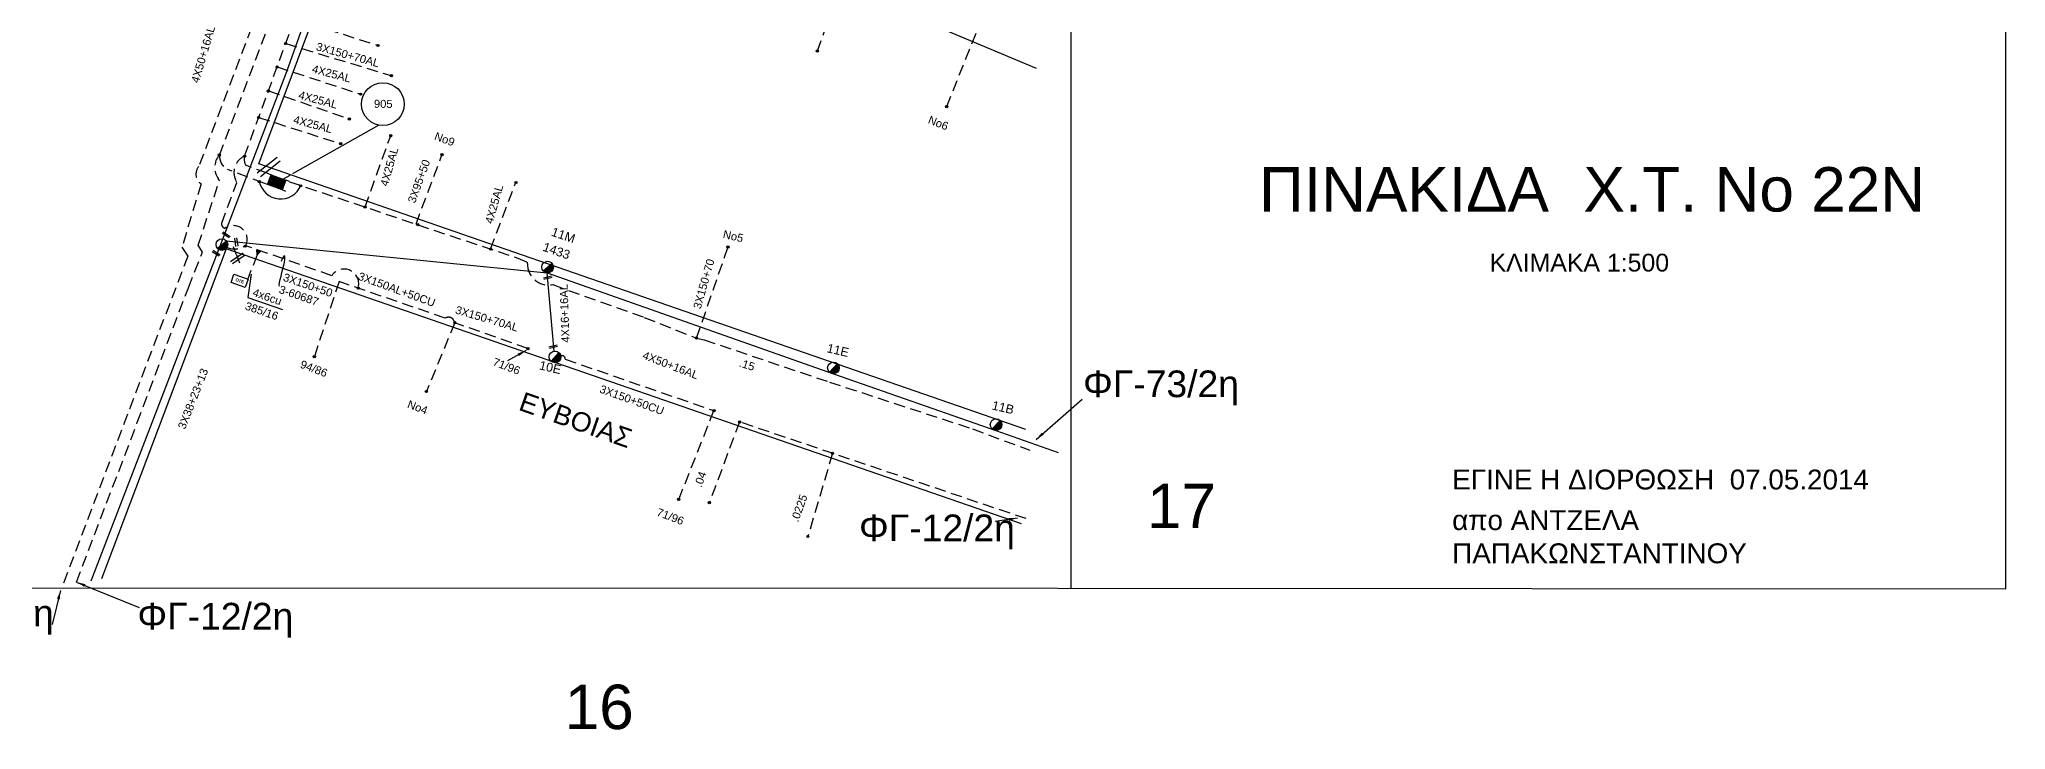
# Model space of a CAD drawing. Header units: millimetres. Extents: x 2087 to 5289, y 222 to 1137.
# Drawn here: x 3086 to 3307.2, y 222.4 to 300.1 of the extents above; entities that cross this region are included whole.
import ezdxf

# ---------------------------------------------------------------- set-up
doc = ezdxf.new("R2010")
doc.units = ezdxf.units.MM
doc.linetypes.add('DASHED', pattern=[19.05, 12.7, -6.35])
for name, color, linetype in [('Link Box 4 Διευθύνσεων', 7, 'Continuous'), ('Pillar OTE', 7, 'Continuous'), ('Άγνωστα', 7, 'Continuous'), ('Γυμνά εναέρια ΧΤ και ΦΟΠ (3Φ)   4x16+16AL', 7, 'Continuous'), ('Γυμνά εναέρια ΧΤ και ΦΟΠ (3Φ)   4x50+16AL', 7, 'Continuous'), ('Επιγραφές - Σχήματα', 7, 'Continuous'), ('Καλώδια ΧΤ   3x150+50CU', 7, 'DASHED'), ('Καλώδια ΧΤ   3x150+70 XLPE', 7, 'DASHED'), ('Καλώδια ΧΤ   3x150+70AL', 7, 'DASHED'), ('Καλώδια ΧΤ   3x150AL+50CU', 7, 'DASHED'), ('Μηχανική τομή', 7, 'Continuous'), ('Στύλος ΦΜ', 7, 'Continuous'), ('Στύλος ΦΜ @ 1', 7, 'Continuous'), ('Συνδέσεις', 7, 'Continuous'), ('Τομή', 7, 'Continuous'), ('Υπόβαθρο ΔΕΗ', 7, 'Continuous'), ('Υπόγεια Καλώδια Δικτύου ΧΤ   .04', 7, 'DASHED'), ('Υπόγεια καλώδια Παροχών ΧΤ   .0225', 7, 'DASHED'), ('Υπόγεια καλώδια Παροχών ΧΤ   .15', 7, 'DASHED'), ('Υπόγεια καλώδια Παροχών ΧΤ   4x25', 7, 'DASHED'), ('Υπόγεια καλώδια Παροχών ΧΤ   4x6', 7, 'DASHED')]:
    doc.layers.add(name, color=color, linetype=linetype)
doc.styles.add('arial', font='arial.ttf')
doc.styles.get("Standard").update_dxf_attribs({"font": 'arial.ttf'})
doc.linetypes.add('SYN_LINE', pattern='A,0.5,-0.0001,["/\\/\\/\\/",Standard,S=0.1,R=0,X=0,Y=-0.05],-0.25', length=0.7501)
doc.dimstyles.new('ISO-25', dxfattribs={"dimtxt": 2.5, "dimasz": 2.5, "dimexe": 1.25, "dimexo": 0.625, "dimtad": 1, "dimtxsty": 'Standard', "dimcen": 2.5, "dimadec": 0, "dimazin": 0, "dimtfac": 1, "dimtmove": 0, "dimatfit": 3, "dimfxl": 1, "dimarcsym": 0})

# ---------------------------------------------------------------- blocks, each defined once
blk = doc.blocks.new('ΤΟΜΗ')
at = {"layer": 'Τομή', "ltscale": 40}
for p, q in [((-5.68, 0), (5.68, 0)), ((5.68, -2.33), (-5.68, -2.33))]:
    blk.add_line(p, q, dxfattribs=at)
blk = doc.blocks.new('ΜΗΧΑΝΙΚΗ ΤΟΜΗ')
at = {"layer": 'Μηχανική τομή', "ltscale": 40}
for p, q in [((-1.89, 0.78), (1.89, 0.78)), ((1.89, 0), (-1.89, 0))]:
    blk.add_line(p, q, dxfattribs=at)
blk = doc.blocks.new('ΥΠΑΡΧΩΝ ΤΣΙΜΕΝΤΕΝΙΟΣ ΣΤΥΛΟΣ')
at = {"layer": 'Στύλος ΦΜ'}
blk.add_hatch(color=7, dxfattribs=at).paths.add_polyline_path([(-1.29, -2.28, 0.574793), (2.62, 0, 0.268822), (1.3, 2.27)])
at = {"layer": 'Στύλος ΦΜ', "color": 7}
blk.add_line((-1.29, -2.28), (1.3, 2.27), dxfattribs=at)
blk.add_circle((0, 0), 2.62, dxfattribs=at)
at = {"layer": 'Στύλος ΦΜ', "flags": 4}
for tag, p in [('ΑΡΙΘΜΟΣ', (-4.68, 8.05)), ('ΤΥΠΟΣ', (-4.91, 3.03))]:
    blk.add_attdef(tag, p, '', height=4, dxfattribs=at)
blk = doc.blocks.new('LINK BOX 4 ΑΝΑΧΩΡΗΣΕΩΝ')
at = {"layer": 'Link Box 4 Διευθύνσεων', "ltscale": 40}
blk.add_hatch(color=256, dxfattribs=at).paths.add_polyline_path([(-3.54, 0), (-3.54, -4.67), (3.54, -4.67), (3.54, 0)])
for p, q in [((-3.54, 0), (-5.33, 0)), ((5.33, 0), (3.54, 0)), ((-3.54, -4.67), (-5.33, -4.67)), ((5.33, -4.67), (3.54, -4.67))]:
    blk.add_line(p, q, dxfattribs=at)
blk.add_lwpolyline([(-3.54, -4.67), (-3.54, 0), (3.54, 0), (3.54, -4.67)], close=True, dxfattribs=at)
blk = doc.blocks.new('_ΣΥΝΔΕΣΗ')
at = {"layer": 'Συνδέσεις', "linetype": 'SYN_LINE', "ltscale": 40}
blk.add_hatch(color=256, dxfattribs=at).paths.add_polyline_path([(0.5, -0.01, 1), (-0.5, -0.01, 1)])
at = {"layer": 'Συνδέσεις'}
blk.add_circle((0, -0.01), 0.5, dxfattribs=at)
blk = doc.blocks.new('τομή_')
at = {"layer": 'Επιγραφές - Σχήματα'}
for p, q in [((-1.29, -0.22), (0.13, 0.75)), ((-1.08, -0.46), (0.34, 0.51)), ((-0.66, 0.62), (-0.29, -0.37))]:
    blk.add_line(p, q, dxfattribs=at)
blk = doc.blocks.new('PILLAR ΟΤΕ')
at = {"layer": 'Pillar OTE', "ltscale": 40}
blk.add_lwpolyline([(-3.31, 2.02), (3.39, 2.02), (3.39, -1.99), (-3.31, -1.99)], close=True, dxfattribs=at)
at = {"layer": 'Pillar OTE', "insert": (-1.81, 0.71), "char_height": 1.3575, "width": 109.961, "attachment_point": 1}
blk.add_mtext('{\\fArial|b1|i0|c161|p34;OTE}', dxfattribs=at)

msp = doc.modelspace()

# ---------------------------------------------------------------- hatches: boundary and pattern name
at = {"layer": 'Pillar OTE', "ltscale": 40}
h = msp.add_hatch(color=256, dxfattribs=at)
h.dxf.hatch_style = 1
h.paths.add_polyline_path([(3110.46, 276.42), (3110.5, 275.82), (3110.94, 276.24)])

# ---------------------------------------------------------------- linework, layer by layer
msp.add_lwpolyline([(3110.94, 276.24), (3110.5, 275.82), (3110.46, 276.42), (3110.94, 276.24)], dxfattribs=at)
at = {"layer": 'Άγνωστα', "color": 1, "linetype": 'DASHED', "ltscale": 0.1}
for points in [[(3188.07, 292.5), (3191.45, 300.96), (3178.23, 306.45), (3177.48, 307.62), (3172.53, 309.54), (3171.97, 311.56), (3163.05, 315.49)], [(3173.52, 298.76), (3176.36, 306.76), (3172.08, 308.68)]]:
    msp.add_lwpolyline(points, dxfattribs=at)
at = {"layer": 'Άγνωστα', "color": 6, "linetype": 'DASHED', "ltscale": 0.1}
msp.add_lwpolyline([(3090.2, 238.98), (3097.02, 256.93), (3102.78, 272.11), (3104.35, 276.11), (3103.88, 276.91), (3106.27, 284.2), (3106.16, 284.35, -0.356009), (3106.26, 287.05, -0.356009)], format="xyb", dxfattribs=at)
msp.add_lwpolyline([(3128.38, 279.27), (3131.3, 287.09)], dxfattribs=at)
at = {"layer": 'Άγνωστα', "color": 133, "linetype": 'DASHED', "ltscale": 0.1}
for points in [[(3119.72, 272.81), (3116.94, 264.36)], [(3132.74, 268.17), (3129.54, 260.43)]]:
    msp.add_lwpolyline(points, dxfattribs=at)
at = {"layer": 'Γυμνά εναέρια ΧΤ και ΦΟΠ (3Φ)   4x16+16AL', "color": 173, "ltscale": 40}
msp.add_lwpolyline([(3143.93, 264.98), (3143.14, 273.79)], dxfattribs=at)
at = {"layer": 'Γυμνά εναέρια ΧΤ και ΦΟΠ (3Φ)   4x50+16AL', "color": 173, "ltscale": 0.1}
for points in [[(3091.84, 239.13), (3106.51, 277.19), (3113.84, 296.45), (3118.53, 309.65), (3123.34, 322.14), (3125.06, 327.25)], [(3107.04, 277.39), (3143.14, 273.79), (3175.33, 262.43), (3193.6, 256.06), (3200.59, 253.57)]]:
    msp.add_lwpolyline(points, dxfattribs=at)
at = {"layer": 'Γυμνά εναέρια ΧΤ και ΦΟΠ (3Φ)   4x50+16AL', "color": 6, "linetype": 'DASHED', "ltscale": 0.1}
msp.add_lwpolyline([(3196.99, 246.13), (3164.76, 257.01)], dxfattribs=at)
at = {"layer": 'Επιγραφές - Σχήματα'}
for points in [[(3200.59, 789.29), (3200.59, 789.29), (2106.58, 789.29), (2106.58, 238.36), (3200.59, 238.29)], [(3202.07, 238.29), (3202.08, 789.29)], [(3124.18, 290.42), (3114.49, 284.92)], [(3114.18, 284.75), (3113.43, 284.32)]]:
    msp.add_lwpolyline(points, dxfattribs=at)
at = {"layer": 'Επιγραφές - Σχήματα', "ltscale": 10}
msp.add_lwpolyline([(3200.59, 238.29), (3307.17, 238.22), (3307.17, 789.29), (3200.59, 789.29)], dxfattribs=at)
at = {"layer": 'Επιγραφές - Σχήματα'}
msp.add_circle((3124.65, 292.78), 2.41, dxfattribs=at)
at = {"layer": 'Καλώδια ΧΤ   3x150+70 XLPE', "color": 6, "ltscale": 0.1}
msp.add_lwpolyline([(3159.92, 266.44), (3163.47, 276.68)], dxfattribs=at)
at = {"layer": 'Καλώδια ΧΤ   3x150+70AL', "color": 133, "ltscale": 0.1}
for points in [[(3113.72, 299.59), (3125.6, 295.99)], [(3140.96, 265.27), (3132.74, 268.17)]]:
    msp.add_lwpolyline(points, dxfattribs=at)
at = {"layer": 'Καλώδια ΧΤ   3x150AL+50CU', "color": 2, "linetype": 'DASHED', "ltscale": 0.1}
msp.add_lwpolyline([(3160.31, 422.61, 0.745279), (3153.93, 418.3), (3135.89, 377.17), (3136.49, 375.79), (3126.88, 353.85), (3122.68, 333.07, 0.202702), (3120.62, 329.6, 0.183031), (3116, 328.24), (3114.01, 322.98, 0.267948), (3114.87, 320.52), (3110.6, 309.26), (3112.6, 308.52), (3103.93, 285.75, 0.438761), (3104.21, 283.79), (3102.05, 276.69), (3102.7, 275.68), (3088.51, 238.3)], format="xyb", dxfattribs=at)
at = {"layer": 'Καλώδια ΧΤ   3x150AL+50CU', "color": 6, "linetype": 'DASHED', "ltscale": 0.1}
for points in [[(3106.26, 287.05), (3117.28, 315.96), (3117.14, 317.49), (3118.34, 320.74, -0.42748), (3115.32, 322.44)], [(3111.26, 283.89), (3107.17, 285.42, -0.282564), (3106.29, 286.93)]]:
    msp.add_lwpolyline(points, format="xyb", dxfattribs=at)
at = {"layer": 'Καλώδια ΧΤ   3x150AL+50CU', "color": 133, "ltscale": 0.1}
for points in [[(3121.88, 272.07), (3121.92, 272.35, 0.799904), (3118.9, 273.47), (3109.23, 276.84), (3109.23, 276.84, 0.785001), (3106.9, 278.81, -0.430271), (3106.52, 279.37), (3108.21, 283.97), (3108.11, 284.18, -0.423242), (3109.1, 286.94), (3117.14, 308.97), (3117.14, 308.97)], [(3132.7, 268.27), (3132.68, 268.34, 0.482914), (3131.66, 268.69), (3119.72, 272.81)]]:
    msp.add_lwpolyline(points, format="xyb", dxfattribs=at)
at = {"layer": 'Καλώδια ΧΤ   3x150AL+50CU', "color": 133, "linetype": 'DASHED', "ltscale": 0.1}
msp.add_lwpolyline([(3111.67, 284.99), (3109.21, 285.9, -0.177836), (3109.1, 286.94)], format="xyb", dxfattribs=at)
at = {"layer": 'Καλώδια ΧΤ   3x150AL+50CU', "color": 173, "linetype": 'DASHED', "ltscale": 0.1}
msp.add_lwpolyline([(3144.66, 264.4, -0.681146), (3145.15, 264.07), (3161.89, 258.28)], format="xyb", dxfattribs=at)
at = {"layer": 'Καλώδια ΧΤ   3x150AL+50CU', "color": 133, "linetype": 'DASHED', "ltscale": 0.1}
msp.add_arc((3107.98, 278.81), 2.33, 247.8979, 302.3827, dxfattribs=at)
at = {"layer": 'Υπόβαθρο ΔΕΗ'}
for points in [[(3196.95, 256.17), (3110.7, 286.06), (3126.04, 327.1), (3198.13, 296.82)], [(3196.49, 245.56), (3107.03, 276.49), (3093, 239.34)], [(3108.15, 275.91), (3107.85, 276.72)], [(3109.47, 271.02), (3113.37, 269.68)]]:
    msp.add_lwpolyline(points, dxfattribs=at)
msp.add_arc((3113.16, 284.55), 2.45, 191.0029, 337.8049, dxfattribs=at)
msp.add_open_spline([(3113.01, 272.3), (3112.91, 272.57), (3113.93, 275.72), (3113.55, 276.01), (3113.22, 275.05)], degree=3, dxfattribs=at)
at = {"layer": 'Υπόγεια Καλώδια Δικτύου ΧΤ   .04', "color": 173, "ltscale": 0.1}
msp.add_lwpolyline([(3157.93, 248.29), (3161.89, 258.28)], dxfattribs=at)
at = {"layer": 'Υπόγεια Καλώδια Δικτύου ΧΤ   .04', "color": 6, "ltscale": 0.1}
msp.add_lwpolyline([(3164.76, 257.01), (3161.36, 247.92)], dxfattribs=at)
at = {"layer": 'Υπόγεια καλώδια Παροχών ΧΤ   .0225', "color": 6, "ltscale": 0.1}
msp.add_lwpolyline([(3175.22, 253.48), (3172.45, 244.12)], dxfattribs=at)
at = {"layer": 'Υπόγεια καλώδια Παροχών ΧΤ   .15', "color": 6, "ltscale": 0.1}
msp.add_lwpolyline([(3114.16, 284.05), (3128.58, 279.2), (3139.64, 275.5), (3140.89, 274.98), (3140.91, 274.66, 0.454198), (3143.75, 272.46), (3154.04, 268.78), (3159.92, 266.44), (3159.92, 266.44), (3160.77, 266.26), (3174.89, 261.49), (3190.97, 256.23), (3197.43, 253.82)], format="xyb", dxfattribs=at)
at = {"layer": 'Υπόγεια καλώδια Παροχών ΧΤ   4x25', "color": 133, "linetype": 'DASHED', "ltscale": 0.1}
for points in [[(3114.74, 302.4), (3124.1, 299.38)], [(3112.76, 296.97), (3122.14, 293.9)], [(3111.77, 294.27), (3120.88, 291.11)], [(3110.68, 291.28), (3119.91, 288.32)]]:
    msp.add_lwpolyline(points, dxfattribs=at)
at = {"layer": 'Υπόγεια καλώδια Παροχών ΧΤ   4x25', "color": 6, "linetype": 'DASHED', "ltscale": 0.1}
for points in [[(3122.64, 281.2), (3125.53, 289.21)], [(3136.77, 276.46), (3139.61, 283.96)]]:
    msp.add_lwpolyline(points, dxfattribs=at)
at = {"layer": 'Υπόγεια καλώδια Παροχών ΧΤ   4x6', "color": 133, "linetype": 'DASHED', "ltscale": 0.1}
msp.add_lwpolyline([(3110.7, 276.33), (3110.5, 275.82), (3109.41, 272.99)], dxfattribs=at)

# ---------------------------------------------------------------- block references
at = {"layer": 'Link Box 4 Διευθύνσεων', "xscale": 0.25, "yscale": 0.25, "zscale": 0.25, "rotation": 339.4515376870185}
msp.add_blockref('LINK BOX 4 ΑΝΑΧΩΡΗΣΕΩΝ', (3112.91, 284.52), dxfattribs=at)
at = {"layer": 'Pillar OTE', "xscale": 0.2507952938701023, "yscale": 0.2507952938701023, "zscale": 0.2507952938701023, "rotation": 341.0000000000001}
msp.add_blockref('PILLAR ΟΤΕ', (3108.52, 272.89), dxfattribs=at)
at = {"layer": 'Επιγραφές - Σχήματα'}
msp.add_blockref('τομή_', (3108.81, 275.29), dxfattribs=at)
at = {"layer": 'Μηχανική τομή', "xscale": 0.2499999999999997, "yscale": 0.2499999999999997, "zscale": 0.2499999999999997}
for p, rotation in [((3106.98, 277.99), 326.7354919231314), ((3108.07, 277.23), 277.24128041648), ((3105.85, 275.91), 326.7354919231314), ((3143.17, 273.34), 192.4051376799366), ((3143.84, 265.38), 14.99724287501012)]:
    msp.add_blockref('ΜΗΧΑΝΙΚΗ ΤΟΜΗ', p, dxfattribs=dict(at, rotation=rotation))
at = {"layer": 'Στύλος ΦΜ @ 1', "ltscale": 40}
ref = msp.add_blockref('ΥΠΑΡΧΩΝ ΤΣΙΜΕΝΤΕΝΙΟΣ ΣΤΥΛΟΣ', (3143.18, 274.44), dxfattribs=dict(at, xscale=0.2499999999999998, yscale=0.2499999999999998, zscale=0.2499999999999998, rotation=340.9028984815711))
ref.add_attrib('ΤΥΠΟΣ', '1433', (3142.55, 276.3), dxfattribs={"layer": 'Στύλος ΦΜ', "height": 1, "rotation": 340.9029, "flags": 4})
ref.add_attrib('ΑΡΙΘΜΟΣ', '11Μ', (3143.5, 278), dxfattribs={"layer": 'Στύλος ΦΜ', "height": 1, "rotation": 340.9029, "flags": 4})
at = {"layer": 'Στύλος ΦΜ @ 1', "ltscale": 40, "xscale": 0.2499999999999998, "yscale": 0.2499999999999998, "zscale": 0.2499999999999998, "rotation": 339.0183869007416}
msp.add_blockref('ΥΠΑΡΧΩΝ ΤΣΙΜΕΝΤΕΝΙΟΣ ΣΤΥΛΟΣ', (3106.54, 276.97), dxfattribs=at)
at = {"layer": 'Στύλος ΦΜ @ 1', "ltscale": 40}
ref = msp.add_blockref('ΥΠΑΡΧΩΝ ΤΣΙΜΕΝΤΕΝΙΟΣ ΣΤΥΛΟΣ', (3175.33, 263.09), dxfattribs=dict(at, xscale=0.2499999999999998, yscale=0.2499999999999998, zscale=0.2499999999999998, rotation=346.9882121882479))
ref.add_attrib('ΤΥΠΟΣ', '11E', (3174.51, 264.87), dxfattribs={"layer": 'Στύλος ΦΜ', "height": 1, "rotation": 346.9882, "flags": 4})
ref = msp.add_blockref('ΥΠΑΡΧΩΝ ΤΣΙΜΕΝΤΕΝΙΟΣ ΣΤΥΛΟΣ', (3144.01, 264.33), dxfattribs=dict(at, xscale=0.2499999999999998, yscale=0.2499999999999998, zscale=0.2499999999999998, rotation=346.9882121882479))
ref.add_attrib('ΤΥΠΟΣ', '10E', (3142.16, 262.94), dxfattribs={"layer": 'Στύλος ΦΜ', "height": 1, "rotation": 346.9882, "flags": 4})
ref = msp.add_blockref('ΥΠΑΡΧΩΝ ΤΣΙΜΕΝΤΕΝΙΟΣ ΣΤΥΛΟΣ', (3193.62, 256.71), dxfattribs=dict(at, xscale=0.2499999999999998, yscale=0.2499999999999998, zscale=0.2499999999999998, rotation=346.9882121882479))
ref.add_attrib('ΤΥΠΟΣ', '11B', (3193.08, 258.43), dxfattribs={"layer": 'Στύλος ΦΜ', "height": 1, "rotation": 346.9882, "flags": 4})
at = {"layer": 'Συνδέσεις', "xscale": 0.25, "yscale": 0.25, "zscale": 0.25}
for p in [(3113.72, 299.6), (3124.1, 299.38), (3173.52, 298.77), (3112.76, 296.97), (3111.77, 294.27), (3125.61, 295.99), (3122.14, 293.9), (3188.07, 292.5), (3110.68, 291.28), (3120.88, 291.11), (3119.91, 288.32), (3125.54, 289.22), (3106.26, 287.05), (3109.11, 286.92), (3131.3, 287.1), (3110.76, 284.06), (3115.41, 283.59), (3139.61, 283.96), (3122.64, 281.2), (3128.58, 279.21), (3109.18, 276.8), (3136.77, 276.46), (3163.47, 276.69), (3121.88, 272.07), (3132.74, 268.18), (3140.96, 265.27), (3159.92, 266.45), (3116.94, 264.36), (3129.54, 260.44), (3161.89, 258.28), (3164.77, 257.01), (3175.22, 253.48), (3157.93, 248.29), (3161.36, 247.93), (3172.45, 244.12)]:
    msp.add_blockref('_ΣΥΝΔΕΣΗ', p, dxfattribs=at)
at = {"layer": 'Τομή', "xscale": 0.2499999999999996, "yscale": 0.2499999999999996, "zscale": 0.2499999999999996, "rotation": 38.05699219964133}
msp.add_blockref('ΤΟΜΗ', (3111.63, 285.94), dxfattribs=at)

# ---------------------------------------------------------------- texts
at = {"ltscale": 40, "char_height": 5, "width": 21.1415, "attachment_point": 1, "style": 'arial'}
for s, insert in [('17', (3210.59, 250.06)), ('16', (3145.1, 227.44))]:
    msp.add_mtext(s, dxfattribs=dict(at, insert=insert))
at = {"layer": 'Άγνωστα', "ltscale": 40, "char_height": 0.9, "attachment_point": 1, "style": 'arial'}
for s, insert, width, rotation in [('4X25AL', (3116.84, 297.22), 69.1904, 345.0815), ('4X25AL', (3115.32, 294.28), 69.1904, 345.0815), ('4X25AL', (3114.74, 291.52), 69.1904, 345.0815), ('Νο6', (3186.22, 291.5), 2.9553, 338.246), ('4X25AL', (3124.33, 283.7), 69.1904, 74.27), ('Νο9', (3130.67, 289.66), 2.9553, 339.6928), ('3X95+50', (3127.42, 281.87), 69.1904, 70.1009), ('4X25AL', (3136.12, 279.49), 69.1904, 74.27), ('Νο5', (3163.03, 278.61), 2.9553, 347.1859), ('94/86', (3115.58, 263.99), 68.7728, 339.2378), ('71/96', (3137.25, 264.26), 68.7728, 339.2695), ('Νο4', (3127.64, 259.49), 68.7728, 339.2378), ('71/96', (3155.67, 247.34), 68.7728, 339.2378)]:
    msp.add_mtext(s, dxfattribs=dict(at, insert=insert, width=width, rotation=rotation))
at = {"layer": 'Άγνωστα', "ltscale": 40, "char_height": 0.9, "attachment_point": 1, "rotation": 341, "style": 'arial'}
for s, insert in [('385/16', (3109.36, 270.55)), ('4x6cu', (3110.21, 272.07))]:
    msp.add_mtext_dynamic_manual_height_columns(s, width=1.8, gutter_width=12.5, heights=[0.118], dxfattribs=dict(at, insert=insert))
at = {"layer": 'Άγνωστα', "color": 0, "ltscale": 40, "insert": (3101.56, 256.44), "char_height": 0.9, "width": 7.589, "attachment_point": 1, "rotation": 68.5595, "style": 'arial'}
msp.add_mtext('3X38+23+13', dxfattribs=at)
at = {"layer": 'Γυμνά εναέρια ΧΤ και ΦΟΠ (3Φ)   4x16+16AL', "ltscale": 40, "insert": (3144.75, 265.91), "char_height": 0.9, "width": 69.1904, "attachment_point": 1, "rotation": 91.932, "style": 'arial'}
msp.add_mtext('4X16+16AL', dxfattribs=at)
at = {"layer": 'Γυμνά εναέρια ΧΤ και ΦΟΠ (3Φ)   4x50+16AL', "ltscale": 40, "char_height": 0.9, "width": 7.0809, "attachment_point": 1, "style": 'arial'}
for insert, rotation in [((3103.07, 295.34), 73.6113), ((3154.09, 265), 339.0673)]:
    msp.add_mtext('4X50+16AL', dxfattribs=dict(at, insert=insert, rotation=rotation))
at = {"layer": 'Επιγραφές - Σχήματα', "insert": (3123.65, 293.27), "char_height": 0.9, "width": 8.5591, "attachment_point": 1, "rotation": 359.4102}
msp.add_mtext('905', dxfattribs=at)
at = {"layer": 'Επιγραφές - Σχήματα', "ltscale": 10, "attachment_point": 1}
for s, insert, char_height, width in [('ΠΙΝΑΚΙΔΑ  Χ.Τ. Νο 22N', (3223.19, 285.69), 5, 78.759), ('ΚΛΙΜΑΚΑ 1:500', (3249.12, 275.94), 2, 78.759), ('ΕΓΙΝΕ Η ΔΙΟΡΘΩΣΗ  07.05.2014', (3244.92, 251.65), 2.24, 50.964), ('απο ΑΝΤΖΕΛΑ ΠΑΠΑΚΩΝΣΤΑΝΤΙΝΟΥ', (3244.92, 247.08), 2.24, 50.964)]:
    msp.add_mtext(s, dxfattribs=dict(at, insert=insert, char_height=char_height, width=width))
at = {"layer": 'Επιγραφές - Σχήματα', "ltscale": 40, "char_height": 3, "width": 21.1415, "attachment_point": 1, "style": 'arial'}
for s, insert in [('ΦΓ-73/2η', (3203.4, 262.8)), ('ΦΓ-12/2η', (3178.2, 246.59)), ('ΦΓ-12/6η', (3070.1, 236.99)), ('ΦΓ-12/2η', (3097.04, 236.65))]:
    msp.add_mtext(s, dxfattribs=dict(at, insert=insert))
at = {"layer": 'Επιγραφές - Σχήματα', "ltscale": 40, "insert": (3140.51, 260.44), "char_height": 2, "width": 21.1415, "attachment_point": 1, "rotation": 340.6092, "style": 'arial'}
msp.add_mtext('{\\H1.0833x;EYBOIAΣ}', dxfattribs=at)
at = {"layer": 'Καλώδια ΧΤ   3x150+50CU', "ltscale": 40, "insert": (3149.25, 261.2), "char_height": 0.9, "width": 69.1904, "attachment_point": 1, "rotation": 340.0657, "style": 'arial'}
msp.add_mtext('3X150+50CU', dxfattribs=at)
at = {"layer": 'Καλώδια ΧΤ   3x150+70 XLPE', "ltscale": 40, "insert": (3159.53, 269.89), "char_height": 0.9, "width": 5.0767, "attachment_point": 1, "rotation": 74.27, "style": 'arial'}
msp.add_mtext('3X150+70', dxfattribs=at)
at = {"layer": 'Καλώδια ΧΤ   3x150+70AL', "ltscale": 40, "char_height": 0.9, "attachment_point": 1, "style": 'arial'}
for insert, width, rotation in [((3117.31, 299.73), 69.1904, 344.5516), ((3132.98, 270.1), 7.0809, 343.5203)]:
    msp.add_mtext('3X150+70AL', dxfattribs=dict(at, insert=insert, width=width, rotation=rotation))
at = {"layer": 'Καλώδια ΧΤ   3x150AL+50CU', "ltscale": 40, "char_height": 0.9, "width": 69.1904, "attachment_point": 1, "style": 'arial'}
for s, insert, rotation in [('3-60687', (3113.17, 272.41), 341), ('3X150+50\\P                    ', (3113.64, 273.78), 341), ('3X150AL+50CU', (3122.08, 273.9), 340.0657)]:
    msp.add_mtext(s, dxfattribs=dict(at, insert=insert, rotation=rotation))
at = {"layer": 'Υπόγεια Καλώδια Δικτύου ΧΤ   .04', "ltscale": 40, "insert": (3159.63, 249.89), "char_height": 0.9, "width": 69.1904, "attachment_point": 1, "rotation": 70.1009, "style": 'arial'}
msp.add_mtext('.04', dxfattribs=at)
at = {"layer": 'Υπόγεια καλώδια Παροχών ΧΤ   .0225', "ltscale": 40, "insert": (3170.51, 245.99), "char_height": 0.9, "width": 69.1904, "attachment_point": 1, "rotation": 70.1009, "style": 'arial'}
msp.add_mtext('.0225', dxfattribs=at)
at = {"layer": 'Υπόγεια καλώδια Παροχών ΧΤ   .15', "ltscale": 40, "insert": (3164.91, 264.13), "char_height": 0.9, "width": 69.1904, "attachment_point": 1, "rotation": 342.4988, "style": 'arial'}
msp.add_mtext('.15', dxfattribs=at)

# ---------------------------------------------------------------- leaders
at = {"layer": 'Επιγραφές - Σχήματα', "ltscale": 40}
for points, override in [([(3109.83, 273.65), (3109.47, 271.02)], {"dimasz": 0.5, "dimtad": 0}), ([(3140.76, 265.06), (3138.67, 263.88)], {"dimasz": 1, "dimtad": 0}), ([(3198.12, 255.03), (3203.29, 259.57)], {"dimasz": 1, "dimtad": 0}), ([(3196.03, 246.19), (3193.51, 245.82)], {"dimasz": 1, "dimtad": 0}), ([(3090.2, 238.98), (3097.25, 236.11)], {"dimasz": 1, "dimtad": 0}), ([(3088.39, 238.05), (3087.47, 234.22)], {"dimasz": 1, "dimtad": 0})]:
    msp.add_leader(points, dimstyle='ISO-25', override=override, dxfattribs=at)

doc.saveas('drawing.dxf')
